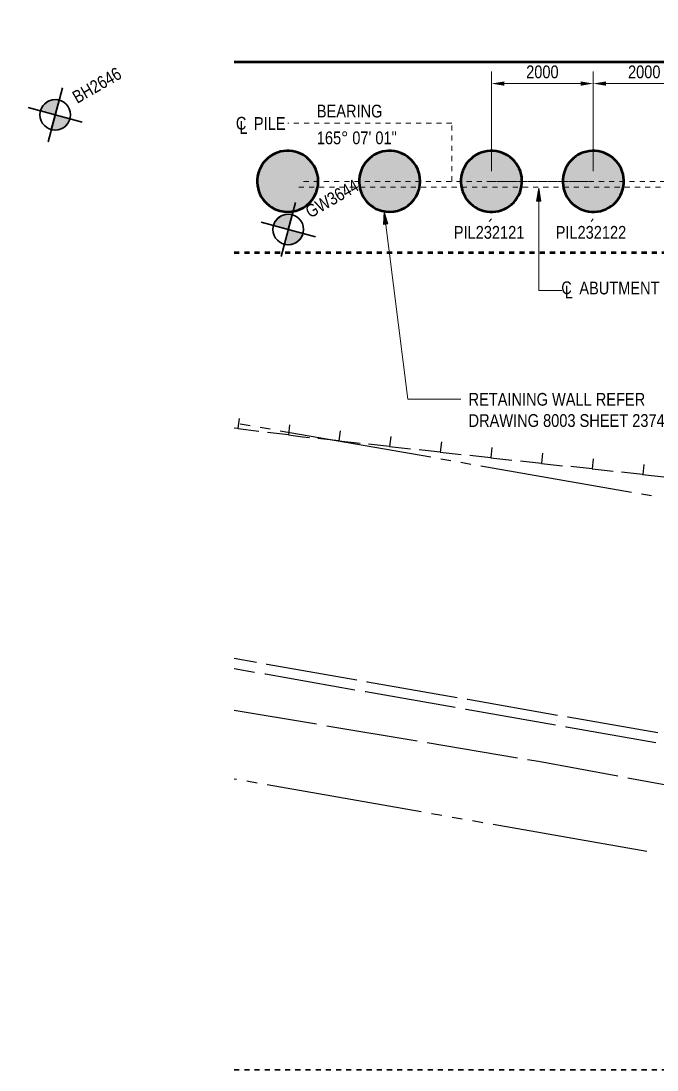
# Model space of a CAD drawing. Header units: metres. Extents: x -1160 to -1077, y 3 to 562.
# Drawn here: x -1153.98 to -1141.49, y 527.8 to 548.4 of the extents above; entities that cross this region are included whole.
import ezdxf

# ---------------------------------------------------------------- set-up
doc = ezdxf.new("R2010")
doc.units = ezdxf.units.M
for name, pattern in [('ControlLine', [0.02, 0.0125, -0.0025, 0.0025, -0.0025]), ('JacobsCenter', [0.015, 0.009, -0.0015, 0.003, -0.0015]), ('JacobsDash', [0.0045, 0.003, -0.0015]), ('JacobsGridLine', [0.0145, 0.01, -0.001, 0.0025, -0.001])]:
    doc.linetypes.add(name, pattern=pattern)
doc.layers.get('Defpoints').update_dxf_attribs({"color": 41})
for name, color, linetype, lineweight in [('A-ANNO-DIMS', 7, 'Continuous', 9), ('A-ANNO-NOTE', 7, 'Continuous', 9), ('A-DETL', 7, 'Continuous', 13), ('A-GENM', 7, 'Continuous', 35), ('G-ANNO-TEXT', 7, 'Continuous', 9), ('S-FNDN', 7, 'Continuous', 50), ('S-FNDN-IDEN', 7, 'Continuous', 18), ('S-GRID', 7, 'Continuous', 9)]:
    doc.layers.add(name, color=color, linetype=linetype, lineweight=lineweight)
doc.styles.add('Arial Narrow_1', font='ARIALN.TTF', dxfattribs={"height": 0.25})
doc.styles.add('Arial Narrow_2', font='ARIALN.TTF', dxfattribs={"height": 0.0025})
doc.dimstyles.new('Dimension_Standard_T__mm_', dxfattribs={"dimscale": 0.3048, "dimtxt": 0.255858, "dimasz": 0.82021, "dimexe": 0.787402, "dimexo": 0.492126, "dimgap": 0.328084, "dimtad": 1, "dimdec": 0, "dimlfac": 1000, "dimzin": 0, "dimdsep": 46, "dimtxsty": 'Arial Narrow_1', "dimsah": 1, "dimcen": 0.09, "dimaunit": 1, "dimadec": 4, "dimazin": 0, "dimtfac": 1, "dimtdec": 4, "dimtix": 1, "dimtmove": 0, "dimatfit": 3, "dimfxl": 1, "dimtvp": 1, "dimtolj": 1, "dimtzin": 0, "dimlwd": 18, "dimlwe": 18, "dimarcsym": 2})

# ---------------------------------------------------------------- blocks, each defined once
blk = doc.blocks.new('SymbolBorehole - ExistingBorehole-26478556-DRG-2873041 - PILE LAYOUT')
at = {"layer": 'A-ANNO-NOTE', "lineweight": 18, "true_color": 0x808080}
h = blk.add_hatch(color=8, dxfattribs=at)
edge = h.paths.add_edge_path()
edge.add_line((0, 0), (-0.003, 0))
edge.add_arc((0, 0), 0.003, 90, 180, ccw=False)
edge.add_line((0, 0.003), (0, 0))
h = blk.add_hatch(color=8, dxfattribs=at)
edge = h.paths.add_edge_path()
edge.add_line((0, 0), (-0.003, 0))
edge.add_arc((0, 0), 0.003, 90, 180, ccw=False)
edge.add_line((0, 0.003), (0, 0))
h = blk.add_hatch(color=8, dxfattribs=at)
edge = h.paths.add_edge_path()
edge.add_line((0, 0), (0.003, 0))
edge.add_arc((0, 0), 0.003, 270, 360, ccw=False)
edge.add_line((0, -0.003), (0, 0))
h = blk.add_hatch(color=8, dxfattribs=at)
edge = h.paths.add_edge_path()
edge.add_line((0, 0), (0.003, 0))
edge.add_arc((0, 0), 0.003, 270, 360, ccw=False)
edge.add_line((0, -0.003), (0, 0))
at = {"layer": 'A-ANNO-NOTE', "color": 8, "lineweight": 35, "true_color": 0x808080}
for p, q in [((0, -0.0055), (0, 0.0055)), ((0, -0.0055), (0, 0.0055)), ((0, 0), (0, 0.003)), ((0, 0), (0, 0.003)), ((-0.0055, 0), (0.0055, 0)), ((-0.0055, 0), (0.0055, 0)), ((-0.003, 0), (0, 0)), ((-0.003, 0), (0, 0)), ((0, 0), (0, -0.003)), ((0.003, 0), (0, 0)), ((0, 0), (0, -0.003)), ((0.003, 0), (0, 0))]:
    blk.add_line(p, q, dxfattribs=at)
blk.add_circle((0, 0), 0.003, dxfattribs=at)
blk.add_circle((0, 0), 0.003, dxfattribs=at)
for start, end in [(90, 180), (90, 180), (270, 360), (270, 360)]:
    blk.add_arc((0, 0), 0.003, start, end, dxfattribs=at)
blk = doc.blocks.new('T2DPAA-T2D-PWA-GE-M2D-101001_Boreholes_rvt-1-DRG-2873041 - PILE LAYOUT')
at = {"layer": 'A-ANNO-NOTE', "color": 8, "lineweight": 5, "true_color": 0x808080, "xscale": 99.99999999999997, "yscale": 99.99999999999997, "zscale": 99.99999999999997, "rotation": 345.1169444444441}
for p in [(-1153.309, 546.56), (-1148.733, 544.309)]:
    blk.add_blockref('SymbolBorehole - ExistingBorehole-26478556-DRG-2873041 - PILE LAYOUT', p, dxfattribs=at)
at = {"layer": 'A-ANNO-NOTE', "color": 8, "lineweight": 18, "true_color": 0x808080, "char_height": 0.25, "attachment_point": 1, "rotation": 30.1169, "style": 'Arial Narrow_1'}
for s, insert, width in [('BH2646', (-1153.002, 546.99), 1.25063), ('GW3644', (-1148.426, 544.74), 1.37089)]:
    blk.add_mtext(s, dxfattribs=dict(at, insert=insert, width=width))
blk = doc.blocks.new('T2DPAA-T2D-PWA-SU-M2D-000003_250_dwg-40806560-DRG-2873041 - PILE LAYOUT')
at = {"color": 41, "lineweight": 25, "true_color": 0xffd0a3}
for p, q in [((-187.466, 1116.087), (-187.41, 1115.674)), ((-187.188, 1114.107), (-187.126, 1113.694)), ((-187.04, 1113.118), (-186.978, 1112.706)), ((-186.891, 1112.129), (-186.829, 1111.717)), ((-186.743, 1111.14), (-186.681, 1110.728)), ((-186.595, 1110.151), (-186.533, 1109.739)), ((-186.446, 1109.162), (-186.384, 1108.75)), ((-186.298, 1108.173), (-186.236, 1107.761))]:
    blk.add_line(p, q, dxfattribs=at)
at = {"color": 9, "lineweight": 25, "true_color": 0xd0d0a3}
for p, q in [((-187.361, 1116.07), (-187.343, 1115.871)), ((-187.326, 1115.672), (-187.309, 1115.473)), ((-187.292, 1115.273), (-187.032, 1112.284)), ((-187.015, 1112.085), (-186.998, 1111.886)), ((-186.98, 1111.687), (-186.963, 1111.487)), ((-186.946, 1111.288), (-186.686, 1108.299)), ((-186.669, 1108.1), (-186.652, 1107.901))]:
    blk.add_line(p, q, dxfattribs=at)
at = {"color": 9, "lineweight": 25, "true_color": 0xd0a3d0}
for p, q in [((-192.008, 1114.539), (-192.043, 1114.946)), ((-191.812, 1114.555), (-191.85, 1114.997)), ((-191.91, 1114.547), (-191.91, 1114.547)), ((-191.738, 1112.554), (-191.738, 1112.554)), ((-191.566, 1110.562), (-191.566, 1110.562)), ((-191.394, 1108.569), (-191.394, 1108.569)), ((-191.222, 1106.576), (-191.222, 1106.576))]:
    blk.add_line(p, q, dxfattribs=at)
at = {"color": 151, "lineweight": 25, "true_color": 0xa3b9ff}
for p, q in [((-192.827, 1114.738), (-192.674, 1113.102)), ((-192.656, 1112.903), (-192.488, 1111.111)), ((-192.47, 1110.912), (-192.302, 1109.119)), ((-192.126, 1106.927), (-191.986, 1105.132))]:
    blk.add_line(p, q, dxfattribs=at)
at = {"color": 253, "lineweight": 25, "true_color": 0xa3d0a3}
for p, q in [((-194.129, 1114.392), (-194.125, 1114.344)), ((-194.108, 1114.14), (-194.09, 1113.937)), ((-194.072, 1113.733), (-193.809, 1110.676)), ((-193.792, 1110.472), (-193.774, 1110.268)), ((-193.757, 1110.064), (-193.739, 1109.861)), ((-193.722, 1109.657), (-193.704, 1109.453)), ((-193.687, 1109.249), (-193.424, 1106.192))]:
    blk.add_line(p, q, dxfattribs=at)
at = {"color": 41, "lineweight": 25, "true_color": 0xffd0a3, "flags": 128}
for points in [[(-187.268, 1116.114), (-187.464, 1116.087), (-187.466, 1116.087), (-187.476, 1116.16)], [(-187.134, 1115.123), (-187.331, 1115.096), (-187.332, 1115.096), (-187.388, 1115.509)], [(-187.332, 1115.096), (-187.295, 1114.818), (-187.274, 1114.683)], [(-186.99, 1114.136), (-187.186, 1114.107), (-187.188, 1114.107), (-187.25, 1114.519)], [(-186.842, 1113.147), (-187.038, 1113.118), (-187.04, 1113.118), (-187.101, 1113.53)], [(-186.693, 1112.158), (-186.89, 1112.129), (-186.891, 1112.129), (-186.953, 1112.541)], [(-186.545, 1111.17), (-186.741, 1111.14), (-186.743, 1111.14), (-186.805, 1111.552)], [(-186.397, 1110.181), (-186.593, 1110.151), (-186.595, 1110.151), (-186.656, 1110.563)], [(-186.248, 1109.192), (-186.445, 1109.162), (-186.446, 1109.162), (-186.508, 1109.574)], [(-186.1, 1108.203), (-186.296, 1108.173), (-186.298, 1108.173), (-186.36, 1108.585)]]:
    blk.add_lwpolyline(points, dxfattribs=at)
at = {"color": 9, "lineweight": 25, "true_color": 0xd0a3d0, "flags": 128}
for points in [[(-191.836, 1112.546), (-191.989, 1114.325), (-191.99, 1114.339)], [(-191.64, 1112.563), (-191.793, 1114.342), (-191.794, 1114.356)], [(-191.664, 1110.553), (-191.817, 1112.332), (-191.819, 1112.346)], [(-191.468, 1110.57), (-191.621, 1112.349), (-191.622, 1112.363)], [(-191.492, 1108.561), (-191.645, 1110.34), (-191.647, 1110.354)], [(-191.296, 1108.577), (-191.449, 1110.357), (-191.451, 1110.371)], [(-191.32, 1106.568), (-191.474, 1108.347), (-191.475, 1108.361)], [(-191.124, 1106.585), (-191.277, 1108.364), (-191.279, 1108.378)]]:
    blk.add_lwpolyline(points, dxfattribs=at)
at = {"color": 151, "lineweight": 25, "true_color": 0xa3b9ff, "flags": 128}
blk.add_lwpolyline([(-192.284, 1108.92), (-192.264, 1108.706), (-192.141, 1107.126)], dxfattribs=at)
blk = doc.blocks.new('T2DPAA-T2D-PWA-SU-M2D-000001_ExistingUtilities_rvt-1-DRG-2873041 - PILE LAYOUT')
at = {"color": 254, "lineweight": 25, "true_color": 0xd0d0d0, "rotation": 75.11694444444437}
blk.add_blockref('T2DPAA-T2D-PWA-SU-M2D-000003_250_dwg-40806560-DRG-2873041 - PILE LAYOUT', (-22.928, 434.912), dxfattribs=at)
blk = doc.blocks.new('Foundations-Piles - Px-1200-66435273-DRG-2873041 - PILE LAYOUT')
at = {"layer": 'A-GENM', "lineweight": 50, "true_color": 0xd1d1d1}
blk.add_hatch(color=254, dxfattribs=at).paths.add_polyline_path([(-0.576, -0.169), (-0.546, -0.249), (-0.505, -0.324), (-0.453, -0.393), (-0.393, -0.453), (-0.324, -0.505), (-0.249, -0.546), (-0.169, -0.576), (-0.085, -0.594), (0, -0.6), (0.085, -0.594), (0.169, -0.576), (0.249, -0.546), (0.324, -0.505), (0.393, -0.453), (0.453, -0.393), (0.505, -0.324), (0.546, -0.249), (0.576, -0.169), (0.594, -0.085), (0.6, 0), (0.594, 0.085), (0.576, 0.169), (0.546, 0.249), (0.503, 0.327), (0.453, 0.393), (0.393, 0.453), (0.324, 0.505), (0.249, 0.546), (0.169, 0.576), (0.085, 0.594), (0, 0.6), (-0.085, 0.594), (-0.169, 0.576), (-0.249, 0.546), (-0.324, 0.505), (-0.393, 0.453), (-0.453, 0.393), (-0.505, 0.324), (-0.546, 0.249), (-0.576, 0.169), (-0.594, 0.085), (-0.6, 0), (-0.594, -0.085), (-0.585, -0.127)])
at = {"layer": 'A-GENM', "color": 252, "lineweight": 50, "true_color": 0x888888}
for start, end in [(0, 180), (180, 0)]:
    blk.add_arc((0, 0), 0.6, start, end, dxfattribs=at)
blk = doc.blocks.new('Foundations-Piles - Px-1200-66435274-DRG-2873041 - PILE LAYOUT')
at = {"layer": 'A-GENM', "lineweight": 50, "true_color": 0xd1d1d1}
blk.add_hatch(color=254, dxfattribs=at).paths.add_polyline_path([(-0.576, -0.169), (-0.546, -0.249), (-0.505, -0.324), (-0.453, -0.393), (-0.393, -0.453), (-0.324, -0.505), (-0.249, -0.546), (-0.169, -0.576), (-0.085, -0.594), (0, -0.6), (0.085, -0.594), (0.169, -0.576), (0.249, -0.546), (0.324, -0.505), (0.393, -0.453), (0.453, -0.393), (0.505, -0.324), (0.546, -0.249), (0.576, -0.169), (0.594, -0.085), (0.6, 0.002), (0.594, 0.085), (0.576, 0.169), (0.546, 0.249), (0.505, 0.324), (0.453, 0.393), (0.393, 0.453), (0.324, 0.505), (0.249, 0.546), (0.169, 0.576), (0.085, 0.594), (0, 0.6), (-0.085, 0.594), (-0.169, 0.576), (-0.249, 0.546), (-0.324, 0.505), (-0.393, 0.453), (-0.453, 0.393), (-0.505, 0.324), (-0.546, 0.249), (-0.576, 0.169), (-0.594, 0.085), (-0.6, 0), (-0.594, -0.085)])
at = {"layer": 'A-GENM', "color": 252, "lineweight": 50, "true_color": 0x888888}
for start, end in [(0, 180), (180, 0)]:
    blk.add_arc((0, 0), 0.6, start, end, dxfattribs=at)
blk = doc.blocks.new('Top of Pavement - RL A - Top of Pavement - RL A-68818558-DRG-2873041 - PILE LAYOUT')
at = {"layer": 'A-GENM', "color": 252, "lineweight": 50, "true_color": 0x888888}
blk.add_open_spline([(133.908, 51.872), (133.912, 51.854), (133.953, 51.702), (134.03, 51.413), (134.138, 51.006), (134.246, 50.599), (134.354, 50.192), (134.462, 49.785), (134.57, 49.378), (134.679, 48.971), (134.787, 48.564), (134.895, 48.158), (135.003, 47.751), (135.111, 47.344), (135.219, 46.937), (135.327, 46.53), (135.436, 46.123), (135.544, 45.716), (135.652, 45.309), (135.76, 44.902), (135.868, 44.495), (135.976, 44.088), (136.084, 43.681), (136.193, 43.274), (136.301, 42.867), (136.409, 42.46), (136.517, 42.053), (136.625, 41.646), (136.733, 41.239), (136.841, 40.832), (136.95, 40.425), (137.058, 40.018), (137.166, 39.611), (137.274, 39.204), (137.382, 38.797), (137.49, 38.39), (137.598, 37.983), (137.707, 37.576), (137.815, 37.169), (137.923, 36.762), (138.031, 36.355), (138.139, 35.948), (138.247, 35.541), (138.356, 35.134), (138.464, 34.727), (138.572, 34.32), (138.68, 33.913), (138.788, 33.506), (138.896, 33.099), (139.004, 32.692), (139.113, 32.285), (139.221, 31.878), (139.329, 31.471), (139.437, 31.064), (139.545, 30.657), (139.653, 30.25), (139.761, 29.843), (139.87, 29.436), (139.978, 29.029), (140.086, 28.622), (140.194, 28.215), (140.302, 27.808), (140.41, 27.401), (140.518, 26.994), (140.627, 26.587), (140.735, 26.18), (140.843, 25.773), (140.951, 25.366), (141.059, 24.959), (141.167, 24.552), (141.275, 24.145), (141.384, 23.738), (141.528, 23.196), (141.672, 22.653), (141.816, 22.111), (141.924, 21.704), (142.032, 21.297), (142.141, 20.89), (142.249, 20.483), (142.357, 20.076), (142.465, 19.669), (142.573, 19.262), (142.681, 18.855), (142.789, 18.448), (142.898, 18.041), (143.006, 17.634), (143.114, 17.227), (143.222, 16.82), (143.33, 16.413), (143.438, 16.006), (143.546, 15.599), (143.655, 15.192), (143.763, 14.785), (143.871, 14.378), (143.961, 14.039), (144.033, 13.767), (144.087, 13.564), (144.141, 13.36), (144.213, 13.089), (144.303, 12.75), (144.412, 12.343), (144.52, 11.936), (144.628, 11.529), (144.736, 11.122), (144.844, 10.715), (144.952, 10.308), (145.06, 9.901), (145.168, 9.494), (145.261, 9.156), (145.339, 8.886), (145.399, 8.685), (145.463, 8.484), (145.529, 8.284), (145.597, 8.085), (145.665, 7.886), (145.733, 7.687), (145.822, 7.422), (145.911, 7.155), (145.999, 6.889), (146.088, 6.624), (146.2, 6.291), (146.334, 5.892), (146.467, 5.494), (146.601, 5.095), (146.734, 4.696), (146.868, 4.297), (147.003, 3.899), (147.137, 3.5), (147.272, 3.102), (147.407, 2.704), (147.542, 2.305), (147.677, 1.907), (147.811, 1.509), (147.946, 1.11), (148.081, 0.712), (148.216, 0.314), (148.351, -0.085), (148.486, -0.483), (148.62, -0.881), (148.755, -1.28), (148.89, -1.678), (149.025, -2.076), (149.149, -2.444), (149.229, -2.679), (149.263, -2.781)], degree=3, knots=[0.3233346, 0.3233346, 0.3233346, 0.3233346, 0.3236994, 0.3265896, 0.3294798, 0.3323699, 0.3352601, 0.3381503, 0.3410405, 0.3439306, 0.3468208, 0.349711, 0.3526012, 0.3554913, 0.3583815, 0.3612717, 0.3641618, 0.367052, 0.3699422, 0.3728324, 0.3757225, 0.3786127, 0.3815029, 0.3843931, 0.3872832, 0.3901734, 0.3930636, 0.3959538, 0.3988439, 0.4017341, 0.4046243, 0.4075145, 0.4104046, 0.4132948, 0.416185, 0.4190751, 0.4219653, 0.4248555, 0.4277457, 0.4306358, 0.433526, 0.4364162, 0.4393064, 0.4421965, 0.4450867, 0.4479769, 0.4508671, 0.4537572, 0.4566474, 0.4595376, 0.4624277, 0.4653179, 0.4682081, 0.4710983, 0.4739884, 0.4768786, 0.4797688, 0.482659, 0.4855491, 0.4884393, 0.4913295, 0.4942197, 0.4971098, 0.5, 0.5028902, 0.5057803, 0.5086705, 0.5115607, 0.5144509, 0.517341, 0.5202312, 0.5231214, 0.5260116, 0.5317919, 0.5346821, 0.5375723, 0.5404624, 0.5433526, 0.5462428, 0.5491329, 0.5520231, 0.5549133, 0.5578035, 0.5606936, 0.5635838, 0.566474, 0.5693642, 0.5722543, 0.5751445, 0.5780347, 0.5809249, 0.583815, 0.5867052, 0.5895954, 0.5924855, 0.5939306, 0.5953757, 0.5968208, 0.5982659, 0.6011561, 0.6040462, 0.6069364, 0.6098266, 0.6127168, 0.6156069, 0.6184971, 0.6213873, 0.6242775, 0.6271676, 0.6286127, 0.6300578, 0.6315029, 0.632948, 0.6343931, 0.6358382, 0.6372832, 0.6387283, 0.6416185, 0.6430636, 0.6445087, 0.6473988, 0.650289, 0.6531792, 0.6560694, 0.6589595, 0.6618497, 0.6647399, 0.6676301, 0.6705202, 0.6734104, 0.6763006, 0.6791908, 0.6820809, 0.6849711, 0.6878613, 0.6907514, 0.6936416, 0.6965318, 0.699422, 0.7023121, 0.7052023, 0.7080925, 0.7109827, 0.7132045, 0.7132045, 0.7132045, 0.7132045], dxfattribs=at)
blk = doc.blocks.new('T2DPAA-T2D-C3S-RS-M3D-100334_rvt-1-DRG-2873041 - PILE LAYOUT')
at = {"layer": 'A-DETL', "color": 111, "linetype": 'ControlLine', "lineweight": 50, "true_color": 0x9eeace}
blk.add_line((-1149.795, 543.854), (-1105.531, 543.854), dxfattribs=at)
at = {"layer": 'A-DETL', "color": 151, "linetype": 'ControlLine', "lineweight": 35, "true_color": 0x88c3ff}
blk.add_line((-1149.795, 527.804), (-1090.824, 527.804), dxfattribs=at)
at = {"layer": 'A-GENM', "color": 252, "lineweight": 50, "true_color": 0x888888, "rotation": 75.11694444444437}
for name, p in [('Top of Pavement - RL A - Top of Pavement - RL A-68818558-DRG-2873041 - PILE LAYOUT', (-1134.058, 404.862)), ('Foundations-Piles - Px-1200-66435273-DRG-2873041 - PILE LAYOUT', (-1148.743, 545.254)), ('Foundations-Piles - Px-1200-66435274-DRG-2873041 - PILE LAYOUT', (-1146.743, 545.254))]:
    blk.add_blockref(name, p, dxfattribs=at)
blk = doc.blocks.new('01_SFO_FRP_Pile_CastInPlace_CS_BR08 - CAST-IN-PLACE PILE - 1200-8641556-DRG-2873041 - PILE LAYOUT')
at = {"layer": 'S-FNDN', "linetype": 'JacobsDash', "lineweight": 18, "true_color": 0xc0c0c0}
blk.add_hatch(color=9, dxfattribs=at).paths.add_polyline_path([(-0.576, -0.169), (-0.546, -0.249), (-0.505, -0.324), (-0.453, -0.393), (-0.393, -0.453), (-0.324, -0.505), (-0.249, -0.546), (-0.169, -0.576), (-0.085, -0.594), (0, -0.6), (0.085, -0.594), (0.169, -0.576), (0.249, -0.546), (0.324, -0.505), (0.396, -0.451), (0.453, -0.393), (0.505, -0.324), (0.546, -0.249), (0.576, -0.169), (0.594, -0.085), (0.6, 0), (0.594, 0.085), (0.576, 0.169), (0.546, 0.249), (0.505, 0.324), (0.453, 0.393), (0.393, 0.453), (0.324, 0.505), (0.249, 0.546), (0.169, 0.576), (0.085, 0.594), (0, 0.6), (-0.085, 0.594), (-0.169, 0.576), (-0.249, 0.546), (-0.324, 0.505), (-0.393, 0.453), (-0.453, 0.393), (-0.505, 0.324), (-0.546, 0.249), (-0.576, 0.169), (-0.594, 0.085), (-0.6, 0), (-0.594, -0.085)])
at = {"layer": 'S-FNDN'}
for start, end in [(90, 270), (270, 90)]:
    blk.add_arc((0, 0), 0.6, start, end, dxfattribs=at)
blk = doc.blocks.new('01_SFO_FRP_Pile_CastInPlace_CS_BR08 - CAST-IN-PLACE PILE - 1200-8641505-DRG-2873041 - PILE LAYOUT')
at = {"layer": 'S-FNDN', "linetype": 'JacobsDash', "lineweight": 18, "true_color": 0xc0c0c0}
blk.add_hatch(color=9, dxfattribs=at).paths.add_polyline_path([(-0.576, -0.169), (-0.546, -0.249), (-0.505, -0.324), (-0.453, -0.393), (-0.393, -0.453), (-0.324, -0.505), (-0.249, -0.546), (-0.169, -0.576), (-0.085, -0.594), (0, -0.6), (0.085, -0.594), (0.169, -0.576), (0.249, -0.546), (0.324, -0.505), (0.393, -0.453), (0.453, -0.393), (0.505, -0.324), (0.546, -0.249), (0.576, -0.169), (0.594, -0.085), (0.6, 0), (0.594, 0.085), (0.576, 0.169), (0.546, 0.249), (0.505, 0.324), (0.453, 0.393), (0.393, 0.453), (0.324, 0.505), (0.249, 0.546), (0.169, 0.576), (0.085, 0.594), (0, 0.6), (-0.085, 0.594), (-0.169, 0.576), (-0.249, 0.546), (-0.324, 0.505), (-0.393, 0.453), (-0.453, 0.393), (-0.505, 0.324), (-0.546, 0.249), (-0.576, 0.169), (-0.594, 0.085), (-0.6, 0), (-0.594, -0.085)])
at = {"layer": 'S-FNDN'}
for start, end in [(90, 270), (270, 90)]:
    blk.add_arc((0, 0), 0.6, start, end, dxfattribs=at)
blk = doc.blocks.new('CS_Annot_Centreline Symbol2 - CS_Annot_Centreline Symbol-5074296-DRG-2873041 - PILE LAYOUT')
at = {"layer": 'A-ANNO-NOTE', "char_height": 0.0025, "attachment_point": 1, "style": 'Arial Narrow_2'}
for s, insert, width in [('C  ', (-0.00109, 0.00476), 0.0044093), ('L', (-0.00041, 0.00392), 0.0019241)]:
    blk.add_mtext(s, dxfattribs=dict(at, insert=insert, width=width))
blk = doc.blocks.new('DIMBLOCK31-DRG-2873041 - PILE LAYOUT')
at = {"layer": 'A-ANNO-DIMS', "color": 0, "lineweight": 18, "transparency": 16777216}
for p, q in [((-1142.743, 545.454), (-1142.743, 547.414)), ((-1140.743, 545.454), (-1140.743, 547.414)), ((-1140.993, 547.174), (-1142.493, 547.174))]:
    blk.add_line(p, q, dxfattribs=at)
at = {"layer": 'A-ANNO-DIMS', "color": 0, "transparency": 16777216}
for points in [[(-1142.493, 547.216), (-1142.493, 547.132), (-1142.743, 547.174)], [(-1140.993, 547.216), (-1140.993, 547.132), (-1140.743, 547.174)]]:
    blk.add_solid(points, dxfattribs=at)
at = {"layer": 'Defpoints', "color": 0, "transparency": 16777216}
for p in [(-1142.743, 547.174), (-1142.743, 545.304), (-1140.743, 545.304)]:
    blk.add_point(p, dxfattribs=at)
at = {"layer": 'A-ANNO-DIMS', "color": 0, "lineweight": 18, "transparency": 16777216, "insert": (-1141.743, 547.402), "char_height": 0.25, "width": 0.76026, "attachment_point": 5, "style": 'Arial Narrow_1'}
blk.add_mtext('\\A1;2000', dxfattribs=at)
blk = doc.blocks.new('DIMBLOCK32-DRG-2873041 - PILE LAYOUT')
at = {"layer": 'A-ANNO-DIMS', "color": 0, "lineweight": 18, "transparency": 16777216}
for p, q in [((-1144.743, 545.454), (-1144.743, 547.414)), ((-1142.743, 545.454), (-1142.743, 547.414)), ((-1142.993, 547.174), (-1144.493, 547.174))]:
    blk.add_line(p, q, dxfattribs=at)
at = {"layer": 'A-ANNO-DIMS', "color": 0, "transparency": 16777216}
for points in [[(-1144.493, 547.216), (-1144.493, 547.132), (-1144.743, 547.174)], [(-1142.993, 547.216), (-1142.993, 547.132), (-1142.743, 547.174)]]:
    blk.add_solid(points, dxfattribs=at)
at = {"layer": 'Defpoints', "color": 0, "transparency": 16777216}
for p in [(-1144.743, 547.174), (-1144.743, 545.304), (-1142.743, 545.304)]:
    blk.add_point(p, dxfattribs=at)
at = {"layer": 'A-ANNO-DIMS', "color": 0, "lineweight": 18, "transparency": 16777216, "insert": (-1143.743, 547.402), "char_height": 0.25, "width": 0.76026, "attachment_point": 5, "style": 'Arial Narrow_1'}
blk.add_mtext('\\A1;2000', dxfattribs=at)

msp = doc.modelspace()

# ---------------------------------------------------------------- hatches: boundary and pattern name
at = {"layer": 'G-ANNO-TEXT'}
for points in [[(-1143.8152, 545.1178), (-1143.8593, 544.8678), (-1143.7711, 544.8678)], [(-1146.8497, 544.66), (-1146.8623, 544.4064), (-1146.7748, 544.4174)]]:
    msp.add_hatch(color=256, dxfattribs=at).paths.add_polyline_path(points)

# ---------------------------------------------------------------- linework, layer by layer
at = {"layer": 'A-DETL', "linetype": 'JacobsCenter', "lineweight": 18}
for p, q in [((-1145.5233, 546.3936), (-1148.7392, 546.3936)), ((-1145.5233, 545.2536), (-1145.5233, 546.3936))]:
    msp.add_line(p, q, dxfattribs=at)
at = {"layer": 'A-DETL', "color": 191, "linetype": 'JacobsDash', "lineweight": 9, "true_color": 0xbf7fff}
msp.add_line((-1144.7431, 545.2536), (-1142.7431, 545.2536), dxfattribs=at)
at = {"layer": 'G-ANNO-TEXT'}
for p, q in [((-1143.8152, 545.1178), (-1143.8593, 544.8678)), ((-1143.7711, 544.8678), (-1143.8152, 545.1178)), ((-1143.8152, 545.1178), (-1143.8152, 543.1075)), ((-1143.8593, 544.8678), (-1143.7711, 544.8678)), ((-1146.8497, 544.66), (-1146.8623, 544.4064)), ((-1146.7748, 544.4174), (-1146.8497, 544.66)), ((-1146.8497, 544.66), (-1146.3864, 540.9739)), ((-1146.8623, 544.4064), (-1146.7748, 544.4174)), ((-1143.8152, 543.1075), (-1143.3617, 543.1075)), ((-1146.3864, 540.9739), (-1145.3428, 540.9739))]:
    msp.add_line(p, q, dxfattribs=at)
at = {"layer": 'S-FNDN-IDEN'}
for p, q in [((-1144.7431, 544.5196), (-1144.7882, 544.465)), ((-1142.7431, 544.5196), (-1142.7882, 544.465))]:
    msp.add_line(p, q, dxfattribs=at)
at = {"layer": 'S-GRID', "linetype": 'JacobsGridLine', "lineweight": 18}
for p, q in [((-1135.9317, 545.2536), (-1148.5251, 545.2536)), ((-1148.5251, 545.1411), (-1135.9317, 545.1411))]:
    msp.add_line(p, q, dxfattribs=at)

# ---------------------------------------------------------------- block references
at = {"lineweight": 5}
for name in ['T2DPAA-T2D-C3S-RS-M3D-100334_rvt-1-DRG-2873041 - PILE LAYOUT', 'T2DPAA-T2D-PWA-SU-M2D-000001_ExistingUtilities_rvt-1-DRG-2873041 - PILE LAYOUT', 'T2DPAA-T2D-PWA-GE-M2D-101001_Boreholes_rvt-1-DRG-2873041 - PILE LAYOUT']:
    msp.add_blockref(name, (0, 0), dxfattribs=at)
at = {"layer": 'A-ANNO-NOTE', "xscale": 100, "yscale": 100, "zscale": 100}
for p in [(-1149.6533, 546.0445), (-1143.2628, 542.8138)]:
    msp.add_blockref('CS_Annot_Centreline Symbol2 - CS_Annot_Centreline Symbol-5074296-DRG-2873041 - PILE LAYOUT', p, dxfattribs=at)
at = {"layer": 'S-FNDN', "rotation": 75.11694444444437}
for name, p in [('01_SFO_FRP_Pile_CastInPlace_CS_BR08 - CAST-IN-PLACE PILE - 1200-8641505-DRG-2873041 - PILE LAYOUT', (-1144.7431, 545.2536)), ('01_SFO_FRP_Pile_CastInPlace_CS_BR08 - CAST-IN-PLACE PILE - 1200-8641556-DRG-2873041 - PILE LAYOUT', (-1142.7431, 545.2536))]:
    msp.add_blockref(name, p, dxfattribs=at)

# ---------------------------------------------------------------- dimensions: what is measured, and where the dimension line sits
at = {"layer": 'A-ANNO-DIMS', "lineweight": 18}
for base, p1, p2, picture, middle in [((-1144.7431, 547.174), (-1142.7431, 545.3036), (-1144.7431, 545.3036), 'DIMBLOCK32-DRG-2873041 - PILE LAYOUT', (-1143.7431, 547.4016)), ((-1142.7431, 547.174), (-1140.7431, 545.3036), (-1142.7431, 545.3036), 'DIMBLOCK31-DRG-2873041 - PILE LAYOUT', (-1141.7431, 547.4016))]:
    dim = msp.add_linear_dim(base=base, p1=p1, p2=p2, dimstyle='Dimension_Standard_T__mm_', override={"dimpost": '<>', "dimfxl": 2}, dxfattribs=at)
    dim.commit()
    dim.dimension.update_dxf_attribs({"geometry": picture, "text_midpoint": middle})

# ---------------------------------------------------------------- next in the draw order: texts
at = {"layer": 'A-ANNO-NOTE', "char_height": 0.25, "attachment_point": 1, "style": 'Arial Narrow_1', "bg_fill": 3, "box_fill_scale": 1, "bg_fill_color": 256, "bg_fill_true_color": 13158600, "bg_fill_transparency": 0}
for s, insert in [('PILE', (-1149.4083, 546.5151)), ('ABUTMENT B1', (-1143.0178, 543.2844))]:
    msp.add_mtext(s, dxfattribs=dict(at, insert=insert))
at = {"layer": 'G-ANNO-TEXT', "char_height": 0.25, "attachment_point": 1, "style": 'Arial Narrow_1', "bg_fill": 3, "box_fill_scale": 1, "bg_fill_color": 256, "bg_fill_true_color": 13158600, "bg_fill_transparency": 0}
for s, insert in [('BEARING', (-1148.1726, 546.759)), ('165° 07\' 01"', (-1148.1726, 546.2336)), ('RETAINING WALL REFER ', (-1145.1928, 541.0989)), ('DRAWING 8003 SHEET 2374001', (-1145.1928, 540.6822))]:
    msp.add_mtext(s, dxfattribs=dict(at, insert=insert))
at = {"layer": 'S-FNDN-IDEN', "lineweight": 9, "char_height": 0.25, "attachment_point": 1, "style": 'Arial Narrow_1', "bg_fill": 3, "box_fill_scale": 1, "bg_fill_color": 256, "bg_fill_true_color": 13158600, "bg_fill_transparency": 0}
for s, insert in [('PIL232121', (-1145.4827, 544.3777)), ('PIL232122', (-1143.4827, 544.3777))]:
    msp.add_mtext(s, dxfattribs=dict(at, insert=insert))

doc.saveas('drawing.dxf')
